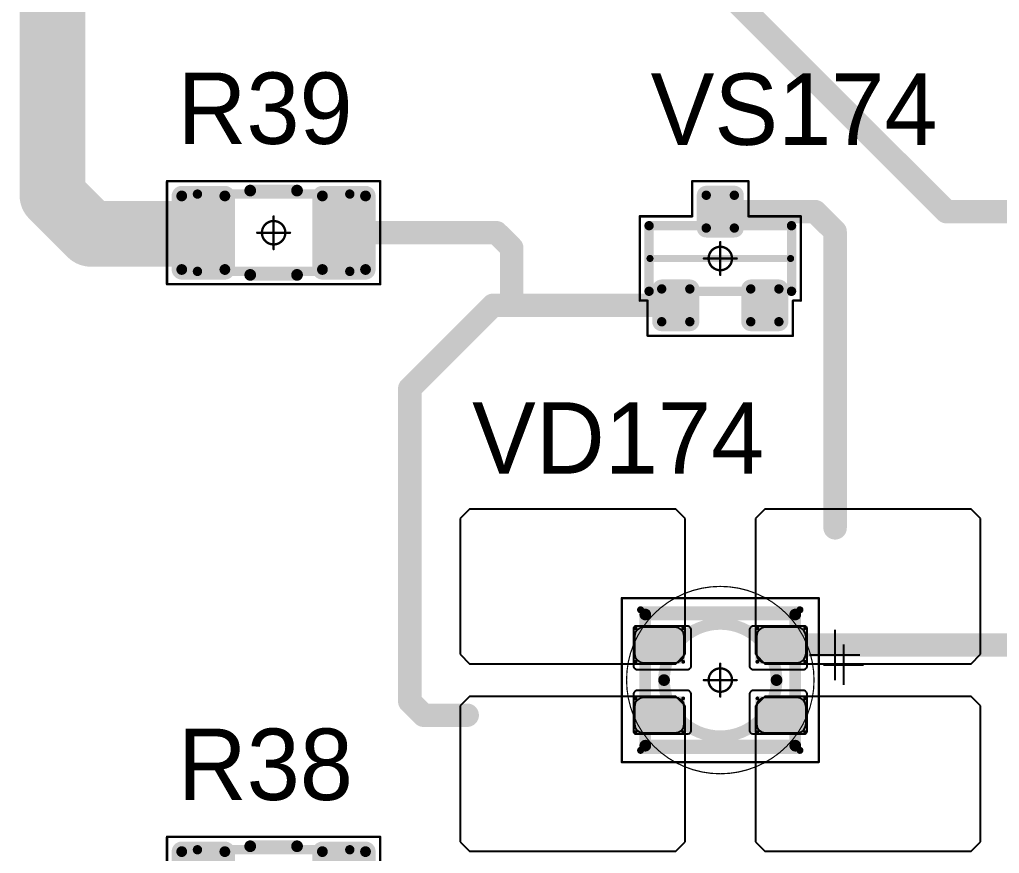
# Model space of a CAD drawing. Header units: millimetres. Extents: x 0 to 400, y 0 to 511.
# Drawn here: x 325.05 to 345.95, y 257.8 to 275.6 of the extents above; entities that cross this region are included whole.
import ezdxf

# ---------------------------------------------------------------- set-up
doc = ezdxf.new("R2010")
doc.units = ezdxf.units.MM
for name, color, linetype in [('Mechanical13', 56, 'Continuous'), ('Mechanical15', 56, 'Continuous'), ('Mechanical2', 216, 'Continuous'), ('TopLayer', 1, 'Continuous'), ('TopOverlay', 2, 'Continuous'), ('TopPaste', 8, 'Continuous'), ('TopSolder', 216, 'Continuous')]:
    doc.layers.add(name, color=color, linetype=linetype)

# ---------------------------------------------------------------- blocks, each defined once
blk = doc.blocks.new('SOT23_423')
at = {"layer": 'Mechanical13', "const_width": 0.2}
for points in [[(-0.7, 1.52), (0.7, 1.52)], [(-0.7, 1.52), (-0.7, -1.52)], [(0.7, 1.52), (0.7, -1.52)], [(-0.7, -1.52), (0.7, -1.52)]]:
    blk.add_lwpolyline(points, dxfattribs=at)
at = {"layer": 'Mechanical13', "const_width": 0.1}
for points in [[(-0.75, 1.52, 1), (-0.65, 1.52, 1)], [(-0.75, 1.52, 1), (-0.65, 1.52, 1)], [(0.65, 1.52, 1), (0.75, 1.52, 1)], [(0.65, 1.52, 1), (0.75, 1.52, 1)], [(-0.75, -1.52, 1), (-0.65, -1.52, 1)], [(-0.75, -1.52, 1), (-0.65, -1.52, 1)], [(0.65, -1.52, 1), (0.75, -1.52, 1)], [(0.65, -1.52, 1), (0.75, -1.52, 1)]]:
    blk.add_lwpolyline(points, format="xyb", close=True, dxfattribs=at)
at = {"layer": 'Mechanical15', "const_width": 0.05}
for points in [[(-0.9, 1.72), (-0.9, 1.55)], [(-0.9, 1.72), (0.9, 1.72)], [(0.9, 1.72), (0.9, 0.6)], [(-1.65, 1.55), (-1.65, -1.55)], [(-1.65, 1.55), (-0.9, 1.55)], [(0.9, 0.6), (1.65, 0.6)], [(1.65, 0.6), (1.65, -0.6)], [(0, 0.35), (0, -0.35)], [(-0.35, 0), (0.35, 0)], [(0.9, -0.6), (1.65, -0.6)], [(0.9, -0.6), (0.9, -1.72)], [(-1.65, -1.55), (-0.9, -1.55)], [(-0.9, -1.55), (-0.9, -1.72)], [(-0.9, -1.72), (0.9, -1.72)]]:
    blk.add_lwpolyline(points, dxfattribs=at)
at = {"layer": 'Mechanical15'}
for points, const_width in [([(-0.913, 1.72, 1), (-0.888, 1.72, 1)], 0.025), ([(-0.913, 1.72, 1), (-0.888, 1.72, 1)], 0.025), ([(0.888, 1.72, 1), (0.913, 1.72, 1)], 0.025), ([(0.888, 1.72, 1), (0.913, 1.72, 1)], 0.025), ([(-1.662, 1.55, 1), (-1.637, 1.55, 1)], 0.025), ([(-1.662, 1.55, 1), (-1.637, 1.55, 1)], 0.025), ([(-0.913, 1.55, 1), (-0.888, 1.55, 1)], 0.025), ([(-0.913, 1.55, 1), (-0.888, 1.55, 1)], 0.025), ([(0.888, 0.6, 1), (0.913, 0.6, 1)], 0.025), ([(0.888, 0.6, 1), (0.913, 0.6, 1)], 0.025), ([(1.637, 0.6, 1), (1.662, 0.6, 1)], 0.025), ([(1.637, 0.6, 1), (1.662, 0.6, 1)], 0.025), ([(0.25, 0, 1), (-0.25, 0, 1)], 0.05), ([(-0.012, 0.35, 1), (0.012, 0.35, 1)], 0.025), ([(-0.362, 0, 1), (-0.337, 0, 1)], 0.025), ([(-0.262, 0, 1), (-0.238, 0, 1)], 0.025), ([(0.238, 0, 1), (0.262, 0, 1)], 0.025), ([(0.337, 0, 1), (0.362, 0, 1)], 0.025), ([(-0.012, -0.35, 1), (0.012, -0.35, 1)], 0.025), ([(0.888, -0.6, 1), (0.913, -0.6, 1)], 0.025), ([(0.888, -0.6, 1), (0.913, -0.6, 1)], 0.025), ([(1.637, -0.6, 1), (1.662, -0.6, 1)], 0.025), ([(1.637, -0.6, 1), (1.662, -0.6, 1)], 0.025), ([(-1.662, -1.55, 1), (-1.637, -1.55, 1)], 0.025), ([(-1.662, -1.55, 1), (-1.637, -1.55, 1)], 0.025), ([(-0.913, -1.55, 1), (-0.888, -1.55, 1)], 0.025), ([(-0.913, -1.55, 1), (-0.888, -1.55, 1)], 0.025), ([(-0.913, -1.72, 1), (-0.888, -1.72, 1)], 0.025), ([(-0.913, -1.72, 1), (-0.888, -1.72, 1)], 0.025), ([(0.888, -1.72, 1), (0.913, -1.72, 1)], 0.025), ([(0.888, -1.72, 1), (0.913, -1.72, 1)], 0.025)]:
    blk.add_lwpolyline(points, format="xyb", close=True, dxfattribs=dict(at, const_width=const_width))
at = {"layer": 'TopLayer', "const_width": 0.1}
for points in [[(-1.4, 1.25, 1), (-1.3, 1.25, 1)], [(-0.7, 1.25, 1), (-0.6, 1.25, 1)], [(-1.4, 0.65, 1), (-1.3, 0.65, 1)], [(-0.7, 0.65, 1), (-0.6, 0.65, 1)], [(0.6, 0.3, 1), (0.7, 0.3, 1)], [(1.3, 0.3, 1), (1.4, 0.3, 1)], [(0.6, -0.3, 1), (0.7, -0.3, 1)], [(1.3, -0.3, 1), (1.4, -0.3, 1)], [(-1.4, -0.65, 1), (-1.3, -0.65, 1)], [(-0.7, -0.65, 1), (-0.6, -0.65, 1)], [(-1.4, -1.25, 1), (-1.3, -1.25, 1)], [(-0.7, -1.25, 1), (-0.6, -1.25, 1)]]:
    blk.add_lwpolyline(points, format="xyb", close=True, dxfattribs=at)
at = {"layer": 'TopLayer'}
for points in [[(-1.35, 1.35), (-1.35, 0.55), (-0.65, 1.35), (-0.65, 0.55)], [(-1.45, 1.25), (-1.45, 0.65), (-0.55, 1.25), (-0.55, 0.65)], [(0.55, 0.3), (0.55, -0.3), (1.45, 0.3), (1.45, -0.3)], [(0.65, 0.4), (0.65, -0.4), (1.35, 0.4), (1.35, -0.4)], [(-1.35, -0.55), (-1.35, -1.35), (-0.65, -0.55), (-0.65, -1.35)], [(-1.45, -0.65), (-1.45, -1.25), (-0.55, -0.65), (-0.55, -1.25)]]:
    blk.add_solid(points, dxfattribs=at)
at = {"layer": 'TopOverlay', "const_width": 0.15}
blk.add_lwpolyline([(0, 1.5), (0, -1.5)], dxfattribs=at)
at = {"layer": 'TopOverlay', "const_width": 0.075}
for points in [[(-0.038, 1.5, 1), (0.038, 1.5, 1)], [(-0.038, -1.5, 1), (0.038, -1.5, 1)]]:
    blk.add_lwpolyline(points, format="xyb", close=True, dxfattribs=at)
at = {"layer": 'TopPaste', "const_width": 0.075}
for points in [[(-1.387, 1.25, 1), (-1.313, 1.25, 1)], [(-0.687, 1.25, 1), (-0.613, 1.25, 1)], [(-1.387, 0.65, 1), (-1.313, 0.65, 1)], [(-0.687, 0.65, 1), (-0.613, 0.65, 1)], [(0.613, 0.3, 1), (0.687, 0.3, 1)], [(1.313, 0.3, 1), (1.387, 0.3, 1)], [(0.613, -0.3, 1), (0.687, -0.3, 1)], [(1.313, -0.3, 1), (1.387, -0.3, 1)], [(-1.387, -0.65, 1), (-1.313, -0.65, 1)], [(-0.687, -0.65, 1), (-0.613, -0.65, 1)], [(-1.387, -1.25, 1), (-1.313, -1.25, 1)], [(-0.687, -1.25, 1), (-0.613, -1.25, 1)]]:
    blk.add_lwpolyline(points, format="xyb", close=True, dxfattribs=at)
at = {"layer": 'TopPaste'}
for points in [[(-1.35, 1.325), (-1.35, 0.575), (-0.65, 1.325), (-0.65, 0.575)], [(-1.425, 1.25), (-1.425, 0.65), (-0.575, 1.25), (-0.575, 0.65)], [(0.575, 0.3), (0.575, -0.3), (1.425, 0.3), (1.425, -0.3)], [(0.65, 0.375), (0.65, -0.375), (1.35, 0.375), (1.35, -0.375)], [(-1.35, -0.575), (-1.35, -1.325), (-0.65, -0.575), (-0.65, -1.325)], [(-1.425, -0.65), (-1.425, -1.25), (-0.575, -0.65), (-0.575, -1.25)]]:
    blk.add_solid(points, dxfattribs=at)
at = {"layer": 'TopSolder', "const_width": 0.202}
for points in [[(-1.451, 1.25, 1), (-1.249, 1.25, 1)], [(-0.751, 1.25, 1), (-0.549, 1.25, 1)], [(-1.451, 0.65, 1), (-1.249, 0.65, 1)], [(-0.751, 0.65, 1), (-0.549, 0.65, 1)], [(0.549, 0.3, 1), (0.751, 0.3, 1)], [(1.249, 0.3, 1), (1.451, 0.3, 1)], [(0.549, -0.3, 1), (0.751, -0.3, 1)], [(1.249, -0.3, 1), (1.451, -0.3, 1)], [(-1.451, -0.65, 1), (-1.249, -0.65, 1)], [(-0.751, -0.65, 1), (-0.549, -0.65, 1)], [(-1.451, -1.25, 1), (-1.249, -1.25, 1)], [(-0.751, -1.25, 1), (-0.549, -1.25, 1)]]:
    blk.add_lwpolyline(points, format="xyb", close=True, dxfattribs=at)
at = {"layer": 'TopSolder'}
for points in [[(-1.35, 1.452), (-1.35, 0.448), (-0.65, 1.452), (-0.65, 0.448)], [(-1.552, 1.25), (-1.552, 0.65), (-0.448, 1.25), (-0.448, 0.65)], [(0.65, 0.502), (0.65, -0.502), (1.35, 0.502), (1.35, -0.502)], [(0.448, 0.3), (0.448, -0.3), (1.552, 0.3), (1.552, -0.3)], [(-1.35, -0.448), (-1.35, -1.452), (-0.65, -0.448), (-0.65, -1.452)], [(-1.552, -0.65), (-1.552, -1.25), (-0.448, -0.65), (-0.448, -1.25)]]:
    blk.add_solid(points, dxfattribs=at)
blk = doc.blocks.new('E65F_627')
at = {"layer": 'Mechanical13'}
for p, q in [((2.441, 1.071), (2.441, 0)), ((1.905, 0.536), (2.976, 0.536))]:
    blk.add_line(p, q, dxfattribs=at)
at = {"layer": 'Mechanical13', "const_width": 0.25}
for points in [[(-1.6, -1.4), (-1.6, 1.4)], [(-1.6, 1.4), (1.6, 1.4)], [(1.6, -1.4), (1.6, 1.4)], [(-1.6, -1.4), (1.6, -1.4)]]:
    blk.add_lwpolyline(points, dxfattribs=at)
at = {"layer": 'Mechanical13'}
for points, const_width in [([(-1.663, 1.4, 1), (-1.538, 1.4, 1)], 0.125), ([(-1.663, 1.4, 1), (-1.538, 1.4, 1)], 0.125), ([(1.537, 1.4, 1), (1.662, 1.4, 1)], 0.125), ([(1.537, 1.4, 1), (1.662, 1.4, 1)], 0.125), ([(1.2, 0, 1), (-1.2, 0, 1)], 0.25), ([(-1.263, 0, 1), (-1.138, 0, 1)], 0.125), ([(1.137, 0, 1), (1.262, 0, 1)], 0.125), ([(-1.663, -1.4, 1), (-1.538, -1.4, 1)], 0.125), ([(-1.663, -1.4, 1), (-1.538, -1.4, 1)], 0.125), ([(1.537, -1.4, 1), (1.662, -1.4, 1)], 0.125), ([(1.537, -1.4, 1), (1.662, -1.4, 1)], 0.125)]:
    blk.add_lwpolyline(points, format="xyb", close=True, dxfattribs=dict(at, const_width=const_width))
at = {"layer": 'Mechanical15', "const_width": 0.05}
for points in [[(-2.1, 1.75), (2.1, 1.75)], [(-2.1, -1.75), (-2.1, 1.75)], [(2.1, -1.75), (2.1, 1.75)], [(0, -0.35), (0, 0.35)], [(0, -0.35), (0, 0.35)], [(-0.35, 0), (0.35, 0)], [(-0.35, 0), (0.35, 0)], [(-2.1, -1.75), (2.1, -1.75)]]:
    blk.add_lwpolyline(points, dxfattribs=at)
at = {"layer": 'Mechanical15'}
for points, const_width in [([(-2.113, 1.75, 1), (-2.088, 1.75, 1)], 0.025), ([(-2.113, 1.75, 1), (-2.088, 1.75, 1)], 0.025), ([(2.087, 1.75, 1), (2.112, 1.75, 1)], 0.025), ([(2.087, 1.75, 1), (2.112, 1.75, 1)], 0.025), ([(0.25, 0, 1), (-0.25, 0, 1)], 0.05), ([(0.25, 0, 1), (-0.25, 0, 1)], 0.05), ([(-0.013, 0.35, 1), (0.012, 0.35, 1)], 0.025), ([(-0.013, 0.35, 1), (0.012, 0.35, 1)], 0.025), ([(-0.363, 0, 1), (-0.338, 0, 1)], 0.025), ([(-0.363, 0, 1), (-0.338, 0, 1)], 0.025), ([(-0.263, 0, 1), (-0.238, 0, 1)], 0.025), ([(-0.263, 0, 1), (-0.238, 0, 1)], 0.025), ([(0.237, 0, 1), (0.262, 0, 1)], 0.025), ([(0.237, 0, 1), (0.262, 0, 1)], 0.025), ([(0.337, 0, 1), (0.362, 0, 1)], 0.025), ([(0.337, 0, 1), (0.362, 0, 1)], 0.025), ([(-0.013, -0.35, 1), (0.012, -0.35, 1)], 0.025), ([(-0.013, -0.35, 1), (0.012, -0.35, 1)], 0.025), ([(-2.113, -1.75, 1), (-2.088, -1.75, 1)], 0.025), ([(-2.113, -1.75, 1), (-2.088, -1.75, 1)], 0.025), ([(2.087, -1.75, 1), (2.112, -1.75, 1)], 0.025), ([(2.087, -1.75, 1), (2.112, -1.75, 1)], 0.025)]:
    blk.add_lwpolyline(points, format="xyb", close=True, dxfattribs=dict(at, const_width=const_width))
at = {"layer": 'TopLayer'}
for p, q in [((-5.35, 3.65), (-5.55, 3.45)), ((-0.95, 3.65), (-5.35, 3.65)), ((-5.35, 3.65), (-5.35, 3.65)), ((-0.75, 3.45), (-0.95, 3.65)), ((0.95, 3.65), (0.75, 3.45)), ((5.35, 3.65), (0.95, 3.65)), ((0.95, 3.65), (0.95, 3.65)), ((5.55, 3.45), (5.35, 3.65)), ((-5.55, 3.45), (-5.55, 3.45)), ((-5.55, 3.45), (-5.55, 0.55)), ((-0.75, 0.55), (-0.75, 3.45)), ((0.75, 3.45), (0.75, 3.45)), ((0.75, 3.45), (0.75, 0.55)), ((5.55, 0.55), (5.55, 3.45)), ((-5.55, 0.55), (-5.35, 0.35)), ((-0.95, 0.35), (-0.75, 0.55)), ((0.75, 0.55), (0.95, 0.35)), ((5.35, 0.35), (5.55, 0.55)), ((-5.35, 0.35), (-0.95, 0.35)), ((0.95, 0.35), (5.35, 0.35)), ((-5.35, -0.35), (-5.55, -0.55)), ((-0.95, -0.35), (-5.35, -0.35)), ((-5.35, -0.35), (-5.35, -0.35)), ((-0.75, -0.55), (-0.95, -0.35)), ((0.95, -0.35), (0.75, -0.55)), ((5.35, -0.35), (0.95, -0.35)), ((0.95, -0.35), (0.95, -0.35)), ((5.55, -0.55), (5.35, -0.35)), ((-5.55, -0.55), (-5.55, -0.55)), ((-5.55, -0.55), (-5.55, -3.45)), ((-0.75, -3.45), (-0.75, -0.55)), ((0.75, -0.55), (0.75, -0.55)), ((0.75, -0.55), (0.75, -3.45)), ((5.55, -3.45), (5.55, -0.55)), ((-5.55, -3.45), (-5.35, -3.65)), ((-0.95, -3.65), (-0.75, -3.45)), ((0.75, -3.45), (0.95, -3.65)), ((5.35, -3.65), (5.55, -3.45)), ((-5.35, -3.65), (-0.95, -3.65)), ((0.95, -3.65), (5.35, -3.65))]:
    blk.add_line(p, q, dxfattribs=at)
at = {"layer": 'TopLayer', "const_width": 0.04}
for points in [[(-1.83, 1.11, 1), (-1.79, 1.11, 1)], [(-0.81, 1.11, 1), (-0.77, 1.11, 1)], [(0.77, 1.11, 1), (0.81, 1.11, 1)], [(1.79, 1.11, 1), (1.83, 1.11, 1)], [(-1.83, 0.39, 1), (-1.79, 0.39, 1)], [(-0.81, 0.39, 1), (-0.77, 0.39, 1)], [(0.77, 0.39, 1), (0.81, 0.39, 1)], [(1.79, 0.39, 1), (1.83, 0.39, 1)], [(-1.83, -0.39, 1), (-1.79, -0.39, 1)], [(-0.81, -0.39, 1), (-0.77, -0.39, 1)], [(0.77, -0.39, 1), (0.81, -0.39, 1)], [(1.79, -0.39, 1), (1.83, -0.39, 1)], [(-1.83, -1.11, 1), (-1.79, -1.11, 1)], [(-0.81, -1.11, 1), (-0.77, -1.11, 1)], [(0.77, -1.11, 1), (0.81, -1.11, 1)], [(1.79, -1.11, 1), (1.83, -1.11, 1)]]:
    blk.add_lwpolyline(points, format="xyb", close=True, dxfattribs=at)
at = {"layer": 'TopLayer'}
for points in [[(-1.85, 1.11), (-1.85, 0.39), (-0.75, 1.11), (-0.75, 0.39)], [(-1.81, 1.15), (-1.81, 0.35), (-0.79, 1.15), (-0.79, 0.35)], [(0.75, 1.11), (0.75, 0.39), (1.85, 1.11), (1.85, 0.39)], [(0.79, 1.15), (0.79, 0.35), (1.81, 1.15), (1.81, 0.35)], [(-1.85, -0.39), (-1.85, -1.11), (-0.75, -0.39), (-0.75, -1.11)], [(-1.81, -0.35), (-1.81, -1.15), (-0.79, -0.35), (-0.79, -1.15)], [(0.75, -0.39), (0.75, -1.11), (1.85, -0.39), (1.85, -1.11)], [(0.79, -0.35), (0.79, -1.15), (1.81, -0.35), (1.81, -1.15)]]:
    blk.add_solid(points, dxfattribs=at)
at = {"layer": 'TopOverlay'}
for p, q in [((2.628, 0.757), (2.628, -0.1)), ((2.2, 0.328), (3.057, 0.328))]:
    blk.add_line(p, q, dxfattribs=at)
at = {"layer": 'TopOverlay', "const_width": 0.15}
for points in [[(-1.7, 1.5), (1.7, 1.5)], [(-1.7, -1.5), (1.7, -1.5)]]:
    blk.add_lwpolyline(points, dxfattribs=at)
at = {"layer": 'TopOverlay', "const_width": 0.075}
for points in [[(-1.738, 1.5, 1), (-1.663, 1.5, 1)], [(1.662, 1.5, 1), (1.737, 1.5, 1)], [(-1.738, -1.5, 1), (-1.663, -1.5, 1)], [(1.662, -1.5, 1), (1.737, -1.5, 1)]]:
    blk.add_lwpolyline(points, format="xyb", close=True, dxfattribs=at)
at = {"layer": 'TopPaste'}
for p, q in [((-1.773, 1.073), (-1.814, 1.011)), ((-1.711, 1.114), (-1.773, 1.073)), ((-1.638, 1.129), (-1.711, 1.114)), ((-0.963, 1.129), (-1.638, 1.129)), ((-0.889, 1.114), (-0.963, 1.129)), ((-0.827, 1.073), (-0.889, 1.114)), ((-0.786, 1.011), (-0.827, 1.073)), ((0.827, 1.073), (0.786, 1.011)), ((0.889, 1.114), (0.827, 1.073)), ((0.962, 1.129), (0.889, 1.114)), ((1.637, 1.129), (0.962, 1.129)), ((1.711, 1.114), (1.637, 1.129)), ((1.773, 1.073), (1.711, 1.114)), ((1.814, 1.011), (1.773, 1.073)), ((-1.814, 1.011), (-1.829, 0.938)), ((-1.829, 0.938), (-1.829, 0.563)), ((-0.771, 0.938), (-0.786, 1.011)), ((-0.771, 0.563), (-0.771, 0.938)), ((0.786, 1.011), (0.771, 0.938)), ((0.771, 0.938), (0.771, 0.563)), ((1.829, 0.938), (1.814, 1.011)), ((1.829, 0.563), (1.829, 0.938)), ((-1.829, 0.563), (-1.814, 0.489)), ((-1.814, 0.489), (-1.773, 0.427)), ((-1.773, 0.427), (-1.711, 0.386)), ((-0.889, 0.386), (-0.827, 0.427)), ((-0.827, 0.427), (-0.786, 0.489)), ((-0.786, 0.489), (-0.771, 0.563)), ((0.771, 0.563), (0.786, 0.489)), ((0.786, 0.489), (0.827, 0.427)), ((0.827, 0.427), (0.889, 0.386)), ((1.711, 0.386), (1.773, 0.427)), ((1.773, 0.427), (1.814, 0.489)), ((1.814, 0.489), (1.829, 0.563)), ((-1.711, 0.386), (-1.638, 0.371)), ((-1.638, 0.371), (-0.963, 0.371)), ((-0.963, 0.371), (-0.889, 0.386)), ((0.889, 0.386), (0.962, 0.371)), ((0.962, 0.371), (1.637, 0.371)), ((1.637, 0.371), (1.711, 0.386)), ((-1.711, -0.386), (-1.773, -0.427)), ((-1.638, -0.371), (-1.711, -0.386)), ((-0.963, -0.371), (-1.638, -0.371)), ((-0.889, -0.386), (-0.963, -0.371)), ((-0.827, -0.427), (-0.889, -0.386)), ((0.889, -0.386), (0.827, -0.427)), ((0.962, -0.371), (0.889, -0.386)), ((1.637, -0.371), (0.962, -0.371)), ((1.711, -0.386), (1.637, -0.371)), ((1.773, -0.427), (1.711, -0.386)), ((-1.814, -0.489), (-1.829, -0.563)), ((-1.829, -0.563), (-1.829, -0.938)), ((-1.773, -0.427), (-1.814, -0.489)), ((-0.786, -0.489), (-0.827, -0.427)), ((-0.771, -0.563), (-0.786, -0.489)), ((-0.771, -0.938), (-0.771, -0.563)), ((0.786, -0.489), (0.771, -0.563)), ((0.771, -0.563), (0.771, -0.938)), ((0.827, -0.427), (0.786, -0.489)), ((1.814, -0.489), (1.773, -0.427)), ((1.829, -0.563), (1.814, -0.489)), ((1.829, -0.938), (1.829, -0.563)), ((-1.829, -0.938), (-1.814, -1.011)), ((-1.814, -1.011), (-1.773, -1.073)), ((-0.827, -1.073), (-0.786, -1.011)), ((-0.786, -1.011), (-0.771, -0.938)), ((0.771, -0.938), (0.786, -1.011)), ((0.786, -1.011), (0.827, -1.073)), ((1.773, -1.073), (1.814, -1.011)), ((1.814, -1.011), (1.829, -0.938)), ((-1.773, -1.073), (-1.711, -1.114)), ((-1.711, -1.114), (-1.638, -1.129)), ((-1.638, -1.129), (-0.963, -1.129)), ((-0.963, -1.129), (-0.889, -1.114)), ((-0.889, -1.114), (-0.827, -1.073)), ((0.827, -1.073), (0.889, -1.114)), ((0.889, -1.114), (0.962, -1.129)), ((0.962, -1.129), (1.637, -1.129)), ((1.637, -1.129), (1.711, -1.114)), ((1.711, -1.114), (1.773, -1.073))]:
    blk.add_line(p, q, dxfattribs=at)
at = {"layer": 'TopSolder'}
for p, q in [((-1.842, 1.129), (-1.85, 1.111)), ((-1.85, 1.111), (-1.85, 1.101)), ((-1.85, 1.101), (-1.85, 1.101)), ((-1.85, 1.101), (-1.85, 0.301)), ((-1.828, 1.143), (-1.842, 1.129)), ((-1.81, 1.151), (-1.828, 1.143)), ((-1.8, 1.151), (-1.81, 1.151)), ((-0.7, 1.151), (-1.8, 1.151)), ((-0.685, 1.151), (-0.7, 1.151)), ((-0.7, 1.151), (-0.7, 1.151)), ((-0.658, 1.139), (-0.685, 1.151)), ((-0.636, 1.118), (-0.658, 1.139)), ((-0.625, 1.09), (-0.636, 1.118)), ((-0.625, 1.076), (-0.625, 1.09)), ((-0.625, 0.301), (-0.625, 1.076)), ((0.636, 1.118), (0.625, 1.09)), ((0.625, 1.09), (0.625, 1.076)), ((0.625, 1.076), (0.625, 1.076)), ((0.625, 1.076), (0.625, 0.301)), ((0.657, 1.139), (0.636, 1.118)), ((0.685, 1.151), (0.657, 1.139)), ((0.7, 1.151), (0.685, 1.151)), ((1.8, 1.151), (0.7, 1.151)), ((1.81, 1.151), (1.8, 1.151)), ((1.8, 1.151), (1.8, 1.151)), ((1.828, 1.143), (1.81, 1.151)), ((1.842, 1.129), (1.828, 1.143)), ((1.85, 1.111), (1.842, 1.129)), ((1.85, 1.101), (1.85, 1.111)), ((1.85, 0.301), (1.85, 1.101)), ((-1.85, 0.301), (-1.85, 0.286)), ((-1.85, 0.286), (-1.839, 0.258)), ((-1.839, 0.258), (-1.818, 0.237)), ((-1.818, 0.237), (-1.79, 0.226)), ((-1.79, 0.226), (-1.775, 0.226)), ((-1.775, 0.226), (-1.775, 0.226)), ((-1.775, 0.226), (-0.7, 0.226)), ((-0.7, 0.226), (-0.685, 0.226)), ((-0.685, 0.226), (-0.658, 0.237)), ((-0.658, 0.237), (-0.636, 0.258)), ((-0.636, 0.258), (-0.625, 0.286)), ((-0.625, 0.286), (-0.625, 0.301)), ((-0.625, 0.301), (-0.625, 0.301)), ((0.625, 0.301), (0.625, 0.286)), ((0.625, 0.286), (0.636, 0.258)), ((0.636, 0.258), (0.657, 0.237)), ((0.657, 0.237), (0.685, 0.226)), ((0.685, 0.226), (0.7, 0.226)), ((0.7, 0.226), (0.7, 0.226)), ((0.7, 0.226), (1.775, 0.226)), ((1.775, 0.226), (1.79, 0.226)), ((1.79, 0.226), (1.817, 0.237)), ((1.817, 0.237), (1.839, 0.258)), ((1.839, 0.258), (1.85, 0.286)), ((1.85, 0.286), (1.85, 0.301)), ((1.85, 0.301), (1.85, 0.301)), ((-1.839, -0.257), (-1.85, -0.285)), ((-1.85, -0.285), (-1.85, -0.299)), ((-1.85, -0.299), (-1.85, -0.299)), ((-1.85, -0.299), (-1.85, -1.099)), ((-1.818, -0.236), (-1.839, -0.257)), ((-1.79, -0.224), (-1.818, -0.236)), ((-1.775, -0.224), (-1.79, -0.224)), ((-0.7, -0.224), (-1.775, -0.224)), ((-0.685, -0.224), (-0.7, -0.224)), ((-0.7, -0.224), (-0.7, -0.224)), ((-0.658, -0.236), (-0.685, -0.224)), ((-0.636, -0.257), (-0.658, -0.236)), ((-0.625, -0.285), (-0.636, -0.257)), ((-0.625, -0.299), (-0.625, -0.285)), ((-0.625, -1.074), (-0.625, -0.299)), ((0.636, -0.257), (0.625, -0.285)), ((0.625, -0.285), (0.625, -0.299)), ((0.625, -0.299), (0.625, -0.299)), ((0.625, -0.299), (0.625, -1.074)), ((0.657, -0.236), (0.636, -0.257)), ((0.685, -0.224), (0.657, -0.236)), ((0.7, -0.224), (0.685, -0.224)), ((1.775, -0.224), (0.7, -0.224)), ((1.79, -0.224), (1.775, -0.224)), ((1.775, -0.224), (1.775, -0.224)), ((1.817, -0.236), (1.79, -0.224)), ((1.839, -0.257), (1.817, -0.236)), ((1.85, -0.285), (1.839, -0.257)), ((1.85, -0.299), (1.85, -0.285)), ((1.85, -1.099), (1.85, -0.299)), ((-1.85, -1.099), (-1.85, -1.109)), ((-1.85, -1.109), (-1.842, -1.128)), ((-1.842, -1.128), (-1.828, -1.142)), ((-1.828, -1.142), (-1.81, -1.149)), ((-1.81, -1.149), (-1.8, -1.149)), ((-1.8, -1.149), (-0.7, -1.149)), ((-1.8, -1.149), (-1.8, -1.149)), ((-0.7, -1.149), (-0.685, -1.149)), ((-0.685, -1.149), (-0.658, -1.138)), ((-0.658, -1.138), (-0.636, -1.117)), ((-0.636, -1.117), (-0.625, -1.089)), ((-0.625, -1.089), (-0.625, -1.074)), ((-0.625, -1.074), (-0.625, -1.074)), ((0.625, -1.074), (0.625, -1.089)), ((0.625, -1.089), (0.636, -1.117)), ((0.636, -1.117), (0.657, -1.138)), ((0.657, -1.138), (0.685, -1.149)), ((0.685, -1.149), (0.7, -1.149)), ((0.7, -1.149), (1.8, -1.149)), ((0.7, -1.149), (0.7, -1.149)), ((1.8, -1.149), (1.81, -1.149)), ((1.81, -1.149), (1.828, -1.142)), ((1.828, -1.142), (1.842, -1.128)), ((1.842, -1.128), (1.85, -1.109)), ((1.85, -1.109), (1.85, -1.099)), ((1.85, -1.099), (1.85, -1.099))]:
    blk.add_line(p, q, dxfattribs=at)
blk = doc.blocks.new('RC1206S_807')
at = {"layer": 'Mechanical13', "const_width": 0.2}
for points in [[(-1.625, 0.825), (-1.625, -0.825)], [(1.625, 0.825), (-1.625, 0.825)], [(1.625, 0.825), (1.625, -0.825)], [(1.625, -0.825), (-1.625, -0.825)]]:
    blk.add_lwpolyline(points, dxfattribs=at)
at = {"layer": 'Mechanical13', "const_width": 0.1}
for points in [[(-1.675, 0.825, 1), (-1.575, 0.825, 1)], [(-1.675, 0.825, 1), (-1.575, 0.825, 1)], [(1.575, 0.825, 1), (1.675, 0.825, 1)], [(1.575, 0.825, 1), (1.675, 0.825, 1)], [(-1.675, -0.825, 1), (-1.575, -0.825, 1)], [(-1.675, -0.825, 1), (-1.575, -0.825, 1)], [(1.575, -0.825, 1), (1.675, -0.825, 1)], [(1.575, -0.825, 1), (1.675, -0.825, 1)]]:
    blk.add_lwpolyline(points, format="xyb", close=True, dxfattribs=at)
at = {"layer": 'Mechanical15', "const_width": 0.05}
for points in [[(-2.275, 1.1), (-2.275, -1.1)], [(2.275, 1.1), (-2.275, 1.1)], [(2.275, 1.1), (2.275, -1.1)], [(0, 0.35), (0, -0.35)], [(0.35, 0), (-0.35, 0)], [(2.275, -1.1), (-2.275, -1.1)]]:
    blk.add_lwpolyline(points, dxfattribs=at)
at = {"layer": 'Mechanical15'}
for points, const_width in [([(-2.287, 1.1, 1), (-2.262, 1.1, 1)], 0.025), ([(-2.287, 1.1, 1), (-2.262, 1.1, 1)], 0.025), ([(2.262, 1.1, 1), (2.287, 1.1, 1)], 0.025), ([(2.262, 1.1, 1), (2.287, 1.1, 1)], 0.025), ([(0.25, 0, 1), (-0.25, 0, 1)], 0.05), ([(-0.012, 0.35, 1), (0.012, 0.35, 1)], 0.025), ([(-0.362, 0, 1), (-0.337, 0, 1)], 0.025), ([(-0.262, 0, 1), (-0.238, 0, 1)], 0.025), ([(0.238, 0, 1), (0.262, 0, 1)], 0.025), ([(0.337, 0, 1), (0.362, 0, 1)], 0.025), ([(-0.012, -0.35, 1), (0.012, -0.35, 1)], 0.025), ([(-2.287, -1.1, 1), (-2.262, -1.1, 1)], 0.025), ([(-2.287, -1.1, 1), (-2.262, -1.1, 1)], 0.025), ([(2.262, -1.1, 1), (2.287, -1.1, 1)], 0.025), ([(2.262, -1.1, 1), (2.287, -1.1, 1)], 0.025)]:
    blk.add_lwpolyline(points, format="xyb", close=True, dxfattribs=dict(at, const_width=const_width))
at = {"layer": 'TopLayer', "const_width": 0.115}
for points in [[(-2.018, 0.785, 1), (-1.903, 0.785, 1)], [(-1.098, 0.785, 1), (-0.983, 0.785, 1)], [(0.983, 0.785, 1), (1.098, 0.785, 1)], [(1.903, 0.785, 1), (2.018, 0.785, 1)], [(-2.018, -0.785, 1), (-1.903, -0.785, 1)], [(-1.098, -0.785, 1), (-0.983, -0.785, 1)], [(0.983, -0.785, 1), (1.098, -0.785, 1)], [(1.903, -0.785, 1), (2.018, -0.785, 1)]]:
    blk.add_lwpolyline(points, format="xyb", close=True, dxfattribs=at)
at = {"layer": 'TopLayer'}
for points in [[(-1.96, -0.9), (-1.04, -0.9), (-1.96, 0.9), (-1.04, 0.9)], [(1.04, -0.9), (1.96, -0.9), (1.04, 0.9), (1.96, 0.9)], [(-2.075, -0.785), (-0.925, -0.785), (-2.075, 0.785), (-0.925, 0.785)], [(0.925, -0.785), (2.075, -0.785), (0.925, 0.785), (2.075, 0.785)]]:
    blk.add_solid(points, dxfattribs=at)
at = {"layer": 'TopOverlay', "const_width": 0.25}
for points in [[(0.5, 0.9), (-0.5, 0.9)], [(0.5, -0.9), (-0.5, -0.9)]]:
    blk.add_lwpolyline(points, dxfattribs=at)
at = {"layer": 'TopOverlay', "const_width": 0.125}
for points in [[(-0.562, 0.9, 1), (-0.437, 0.9, 1)], [(0.437, 0.9, 1), (0.562, 0.9, 1)], [(-0.562, -0.9, 1), (-0.437, -0.9, 1)], [(0.437, -0.9, 1), (0.562, -0.9, 1)]]:
    blk.add_lwpolyline(points, format="xyb", close=True, dxfattribs=at)
at = {"layer": 'TopPaste', "const_width": 0.09}
for points in [[(-2.005, 0.785, 1), (-1.915, 0.785, 1)], [(-1.085, 0.785, 1), (-0.995, 0.785, 1)], [(0.995, 0.785, 1), (1.085, 0.785, 1)], [(1.915, 0.785, 1), (2.005, 0.785, 1)], [(-2.005, -0.785, 1), (-1.915, -0.785, 1)], [(-1.085, -0.785, 1), (-0.995, -0.785, 1)], [(0.995, -0.785, 1), (1.085, -0.785, 1)], [(1.915, -0.785, 1), (2.005, -0.785, 1)]]:
    blk.add_lwpolyline(points, format="xyb", close=True, dxfattribs=at)
at = {"layer": 'TopPaste'}
for points in [[(-1.96, -0.875), (-1.04, -0.875), (-1.96, 0.875), (-1.04, 0.875)], [(1.04, -0.875), (1.96, -0.875), (1.04, 0.875), (1.96, 0.875)], [(-2.05, -0.785), (-0.95, -0.785), (-2.05, 0.785), (-0.95, 0.785)], [(0.95, -0.785), (2.05, -0.785), (0.95, 0.785), (2.05, 0.785)]]:
    blk.add_solid(points, dxfattribs=at)
at = {"layer": 'TopSolder', "const_width": 0.215}
for points in [[(-2.068, 0.785, 1), (-1.853, 0.785, 1)], [(-1.148, 0.785, 1), (-0.933, 0.785, 1)], [(0.933, 0.785, 1), (1.148, 0.785, 1)], [(1.853, 0.785, 1), (2.068, 0.785, 1)], [(-2.068, -0.785, 1), (-1.853, -0.785, 1)], [(-1.148, -0.785, 1), (-0.933, -0.785, 1)], [(0.933, -0.785, 1), (1.148, -0.785, 1)], [(1.853, -0.785, 1), (2.068, -0.785, 1)]]:
    blk.add_lwpolyline(points, format="xyb", close=True, dxfattribs=at)
at = {"layer": 'TopSolder'}
for points in [[(-1.96, -1), (-1.04, -1), (-1.96, 1), (-1.04, 1)], [(1.04, -1), (1.96, -1), (1.04, 1), (1.96, 1)], [(-2.175, -0.785), (-0.825, -0.785), (-2.175, 0.785), (-0.825, 0.785)], [(0.825, -0.785), (2.175, -0.785), (0.825, 0.785), (2.175, 0.785)]]:
    blk.add_solid(points, dxfattribs=at)
blk = doc.blocks.new('RC1206S_808')
at = {"layer": 'Mechanical13', "const_width": 0.2}
for points in [[(-1.625, 0.825), (-1.625, -0.825)], [(1.625, 0.825), (-1.625, 0.825)], [(1.625, 0.825), (1.625, -0.825)], [(1.625, -0.825), (-1.625, -0.825)]]:
    blk.add_lwpolyline(points, dxfattribs=at)
at = {"layer": 'Mechanical13', "const_width": 0.1}
for points in [[(-1.675, 0.825, 1), (-1.575, 0.825, 1)], [(-1.675, 0.825, 1), (-1.575, 0.825, 1)], [(1.575, 0.825, 1), (1.675, 0.825, 1)], [(1.575, 0.825, 1), (1.675, 0.825, 1)], [(-1.675, -0.825, 1), (-1.575, -0.825, 1)], [(-1.675, -0.825, 1), (-1.575, -0.825, 1)], [(1.575, -0.825, 1), (1.675, -0.825, 1)], [(1.575, -0.825, 1), (1.675, -0.825, 1)]]:
    blk.add_lwpolyline(points, format="xyb", close=True, dxfattribs=at)
at = {"layer": 'Mechanical15', "const_width": 0.05}
for points in [[(-2.275, 1.1), (-2.275, -1.1)], [(2.275, 1.1), (-2.275, 1.1)], [(2.275, 1.1), (2.275, -1.1)], [(0, 0.35), (0, -0.35)], [(0.35, 0), (-0.35, 0)], [(2.275, -1.1), (-2.275, -1.1)]]:
    blk.add_lwpolyline(points, dxfattribs=at)
at = {"layer": 'Mechanical15'}
for points, const_width in [([(-2.287, 1.1, 1), (-2.262, 1.1, 1)], 0.025), ([(-2.287, 1.1, 1), (-2.262, 1.1, 1)], 0.025), ([(2.262, 1.1, 1), (2.287, 1.1, 1)], 0.025), ([(2.262, 1.1, 1), (2.287, 1.1, 1)], 0.025), ([(0.25, 0, 1), (-0.25, 0, 1)], 0.05), ([(-0.012, 0.35, 1), (0.012, 0.35, 1)], 0.025), ([(-0.362, 0, 1), (-0.337, 0, 1)], 0.025), ([(-0.262, 0, 1), (-0.238, 0, 1)], 0.025), ([(0.238, 0, 1), (0.262, 0, 1)], 0.025), ([(0.337, 0, 1), (0.362, 0, 1)], 0.025), ([(-0.012, -0.35, 1), (0.012, -0.35, 1)], 0.025), ([(-2.287, -1.1, 1), (-2.262, -1.1, 1)], 0.025), ([(-2.287, -1.1, 1), (-2.262, -1.1, 1)], 0.025), ([(2.262, -1.1, 1), (2.287, -1.1, 1)], 0.025), ([(2.262, -1.1, 1), (2.287, -1.1, 1)], 0.025)]:
    blk.add_lwpolyline(points, format="xyb", close=True, dxfattribs=dict(at, const_width=const_width))
at = {"layer": 'TopLayer', "const_width": 0.115}
for points in [[(-2.018, 0.785, 1), (-1.903, 0.785, 1)], [(-1.098, 0.785, 1), (-0.983, 0.785, 1)], [(0.983, 0.785, 1), (1.098, 0.785, 1)], [(1.903, 0.785, 1), (2.018, 0.785, 1)], [(-2.018, -0.785, 1), (-1.903, -0.785, 1)], [(-1.098, -0.785, 1), (-0.983, -0.785, 1)], [(0.983, -0.785, 1), (1.098, -0.785, 1)], [(1.903, -0.785, 1), (2.018, -0.785, 1)]]:
    blk.add_lwpolyline(points, format="xyb", close=True, dxfattribs=at)
at = {"layer": 'TopLayer'}
for points in [[(-1.96, -0.9), (-1.04, -0.9), (-1.96, 0.9), (-1.04, 0.9)], [(1.04, -0.9), (1.96, -0.9), (1.04, 0.9), (1.96, 0.9)], [(-2.075, -0.785), (-0.925, -0.785), (-2.075, 0.785), (-0.925, 0.785)], [(0.925, -0.785), (2.075, -0.785), (0.925, 0.785), (2.075, 0.785)]]:
    blk.add_solid(points, dxfattribs=at)
at = {"layer": 'TopOverlay', "const_width": 0.25}
for points in [[(0.5, 0.9), (-0.5, 0.9)], [(0.5, -0.9), (-0.5, -0.9)]]:
    blk.add_lwpolyline(points, dxfattribs=at)
at = {"layer": 'TopOverlay', "const_width": 0.125}
for points in [[(-0.562, 0.9, 1), (-0.437, 0.9, 1)], [(0.437, 0.9, 1), (0.562, 0.9, 1)], [(-0.562, -0.9, 1), (-0.437, -0.9, 1)], [(0.437, -0.9, 1), (0.562, -0.9, 1)]]:
    blk.add_lwpolyline(points, format="xyb", close=True, dxfattribs=at)
at = {"layer": 'TopPaste', "const_width": 0.09}
for points in [[(-2.005, 0.785, 1), (-1.915, 0.785, 1)], [(-1.085, 0.785, 1), (-0.995, 0.785, 1)], [(0.995, 0.785, 1), (1.085, 0.785, 1)], [(1.915, 0.785, 1), (2.005, 0.785, 1)], [(-2.005, -0.785, 1), (-1.915, -0.785, 1)], [(-1.085, -0.785, 1), (-0.995, -0.785, 1)], [(0.995, -0.785, 1), (1.085, -0.785, 1)], [(1.915, -0.785, 1), (2.005, -0.785, 1)]]:
    blk.add_lwpolyline(points, format="xyb", close=True, dxfattribs=at)
at = {"layer": 'TopPaste'}
for points in [[(-1.96, -0.875), (-1.04, -0.875), (-1.96, 0.875), (-1.04, 0.875)], [(1.04, -0.875), (1.96, -0.875), (1.04, 0.875), (1.96, 0.875)], [(-2.05, -0.785), (-0.95, -0.785), (-2.05, 0.785), (-0.95, 0.785)], [(0.95, -0.785), (2.05, -0.785), (0.95, 0.785), (2.05, 0.785)]]:
    blk.add_solid(points, dxfattribs=at)
at = {"layer": 'TopSolder', "const_width": 0.215}
for points in [[(-2.068, 0.785, 1), (-1.853, 0.785, 1)], [(-1.148, 0.785, 1), (-0.933, 0.785, 1)], [(0.933, 0.785, 1), (1.148, 0.785, 1)], [(1.853, 0.785, 1), (2.068, 0.785, 1)], [(-2.068, -0.785, 1), (-1.853, -0.785, 1)], [(-1.148, -0.785, 1), (-0.933, -0.785, 1)], [(0.933, -0.785, 1), (1.148, -0.785, 1)], [(1.853, -0.785, 1), (2.068, -0.785, 1)]]:
    blk.add_lwpolyline(points, format="xyb", close=True, dxfattribs=at)
at = {"layer": 'TopSolder'}
for points in [[(-1.96, -1), (-1.04, -1), (-1.96, 1), (-1.04, 1)], [(1.04, -1), (1.96, -1), (1.04, 1), (1.96, 1)], [(-2.175, -0.785), (-0.825, -0.785), (-2.175, 0.785), (-0.825, 0.785)], [(0.825, -0.785), (2.175, -0.785), (0.825, 0.785), (2.175, 0.785)]]:
    blk.add_solid(points, dxfattribs=at)

msp = doc.modelspace()

# ---------------------------------------------------------------- linework, layer by layer
at = {"layer": 'Mechanical2'}
for points, const_width in [([(342, 261.5, 1), (338, 261.5, 1)], 0.0254), ([(340, 263.5, 1), (340, 263.5, 1)], 0.0005), ([(337.994, 261.5, 1), (338.006, 261.5, 1)], 0.0127), ([(338, 261.5, 1), (338, 261.5, 1)], 0.0005), ([(341.994, 261.5, 1), (342.006, 261.5, 1)], 0.0127), ([(342, 261.5, 1), (342, 261.5, 1)], 0.0005), ([(340, 259.5, 1), (340, 259.5, 1)], 0.0005)]:
    msp.add_lwpolyline(points, format="xyb", close=True, dxfattribs=dict(at, const_width=const_width))
at = {"layer": 'Mechanical2', "const_width": 0.001}
for points in [[(340, 259.5), (340, 263.5)], [(338, 261.5), (342, 261.5)]]:
    msp.add_lwpolyline(points, dxfattribs=at)
at = {"layer": 'TopLayer'}
for points, const_width in [([(325.75, 271.845), (325.75, 337.4)], 1.4), ([(338.7, 277.625), (344.825, 271.5)], 0.5), ([(325.75, 271.845), (326.57, 271.025)], 1.4), ([(326.57, 271.025), (328.845, 271.025)], 1.4), ([(340, 271.5), (342.025, 271.5)], 0.5), ([(342.025, 271.5), (342.45, 271.075)], 0.5), ([(344.825, 271.5), (360, 271.5)], 0.5), ([(331.97, 271.05), (335.225, 271.05)], 0.5), ([(335.225, 271.05), (335.55, 270.725)], 0.5), ([(342.45, 264.75), (342.45, 271.075)], 0.5), ([(335.55, 269.525), (335.55, 270.725)], 0.5), ([(333.375, 267.725), (335.15, 269.5)], 0.5), ([(335.15, 269.5), (335.525, 269.5)], 0.5), ([(335.525, 269.5), (335.55, 269.525)], 0.5), ([(335.525, 269.5), (339.05, 269.5)], 0.5), ([(333.375, 261.043), (333.375, 267.725)], 0.5), ([(341.3, 262.25), (353.375, 262.25)], 0.5), ([(333.375, 261.043), (333.668, 260.75)], 0.5), ([(333.668, 260.75), (334.6, 260.75)], 0.5)]:
    msp.add_lwpolyline(points, dxfattribs=dict(at, const_width=const_width))
for points, const_width in [([(325.4, 271.845, 1), (326.1, 271.845, 1)], 0.7), ([(325.4, 271.845, 1), (326.1, 271.845, 1)], 0.7), ([(326.22, 271.025, 1), (326.92, 271.025, 1)], 0.7), ([(326.22, 271.025, 1), (326.92, 271.025, 1)], 0.7), ([(328.495, 271.025, 1), (329.195, 271.025, 1)], 0.7), ([(339.875, 271.5, 1), (340.125, 271.5, 1)], 0.25), ([(341.9, 271.5, 1), (342.15, 271.5, 1)], 0.25), ([(341.9, 271.5, 1), (342.15, 271.5, 1)], 0.25), ([(344.7, 271.5, 1), (344.95, 271.5, 1)], 0.25), ([(344.7, 271.5, 1), (344.95, 271.5, 1)], 0.25), ([(331.845, 271.05, 1), (332.095, 271.05, 1)], 0.25), ([(335.1, 271.05, 1), (335.35, 271.05, 1)], 0.25), ([(335.1, 271.05, 1), (335.35, 271.05, 1)], 0.25), ([(342.325, 271.075, 1), (342.575, 271.075, 1)], 0.25), ([(342.325, 271.075, 1), (342.575, 271.075, 1)], 0.25), ([(335.425, 270.725, 1), (335.675, 270.725, 1)], 0.25), ([(335.425, 270.725, 1), (335.675, 270.725, 1)], 0.25), ([(335.025, 269.5, 1), (335.275, 269.5, 1)], 0.25), ([(335.025, 269.5, 1), (335.275, 269.5, 1)], 0.25), ([(335.4, 269.5, 1), (335.65, 269.5, 1)], 0.25), ([(335.4, 269.5, 1), (335.65, 269.5, 1)], 0.25), ([(335.4, 269.5, 1), (335.65, 269.5, 1)], 0.25), ([(335.425, 269.525, 1), (335.675, 269.525, 1)], 0.25), ([(335.425, 269.525, 1), (335.675, 269.525, 1)], 0.25), ([(338.925, 269.5, 1), (339.175, 269.5, 1)], 0.25), ([(333.25, 267.725, 1), (333.5, 267.725, 1)], 0.25), ([(333.25, 267.725, 1), (333.5, 267.725, 1)], 0.25), ([(342.325, 264.75, 1), (342.575, 264.75, 1)], 0.25), ([(341.175, 262.25, 1), (341.425, 262.25, 1)], 0.25), ([(333.25, 261.043, 1), (333.5, 261.043, 1)], 0.25), ([(333.25, 261.043, 1), (333.5, 261.043, 1)], 0.25), ([(333.543, 260.75, 1), (333.793, 260.75, 1)], 0.25), ([(333.543, 260.75, 1), (333.793, 260.75, 1)], 0.25), ([(334.475, 260.75, 1), (334.725, 260.75, 1)], 0.25)]:
    msp.add_lwpolyline(points, format="xyb", close=True, dxfattribs=dict(at, const_width=const_width))

# ---------------------------------------------------------------- block references
for name, p, rotation in [('RC1206S_807', (330.47, 271.05), 180), ('SOT23_423', (340, 270.5), 90), ('E65F_627', (340, 261.5), 360), ('RC1206S_808', (330.47, 257.053), 180)]:
    msp.add_blockref(name, p, dxfattribs=dict(rotation=rotation))

# ---------------------------------------------------------------- texts
at = {"layer": 'TopOverlay'}
for s, p in [('R39', (328.417, 272.946)), ('VS174', (338.514, 272.926)), ('VD174', (334.704, 265.907)), ('R38', (328.424, 258.94))]:
    msp.add_text(s, height=1.524, dxfattribs=at).set_placement(p)

doc.saveas('drawing.dxf')
